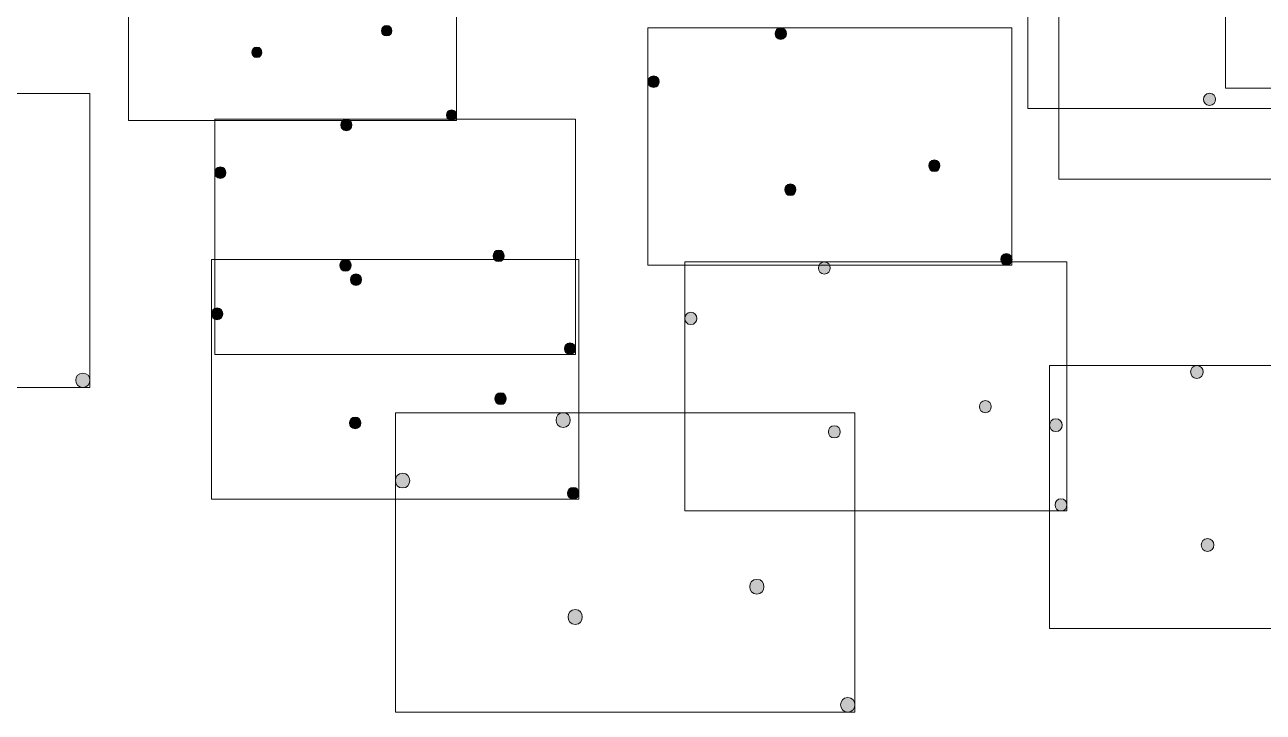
# Model space of a CAD drawing. Header units: inches. Extents: x -261 to 1116, y -954 to 202.
# Drawn here: x 347 to 857, y -954 to -671 of the extents above; entities that cross this region are included whole.
import ezdxf

# ---------------------------------------------------------------- set-up
doc = ezdxf.new("R2010")
doc.units = ezdxf.units.IN
doc.header["$MEASUREMENT"] = 0
doc.layers.add('Layer 1', color=7, linetype='Continuous')

# ---------------------------------------------------------------- blocks, each defined once
blk = doc.blocks.new('block 105')
at = {"layer": 'Layer 1', "true_color": 0x231f20}
h = blk.add_hatch(color=250, dxfattribs=at)
h.dxf.hatch_style = 2
edge = h.paths.add_edge_path()
edge.add_spline(control_points=[(648.68, -905.63), (652.57, -905.63), (652.58, -899.58), (648.68, -899.58), (644.79, -899.58), (644.79, -905.63), (648.68, -905.63), (648.68, -905.63), (648.68, -905.63), (648.68, -905.63)], knot_values=[0, 0, 0, 0, 1, 1, 1, 2, 2, 2, 3, 3, 3, 3], degree=3, periodic=1)
at = {"layer": 'Layer 1', "lineweight": 0}
blk.add_open_spline([(648.68, -905.63), (652.57, -905.63), (652.58, -899.58), (648.68, -899.58), (644.79, -899.58), (644.79, -905.63), (648.68, -905.63), (648.68, -905.63), (648.68, -905.63), (648.68, -905.63)], degree=3, knots=[0, 0, 0, 0, 1, 1, 1, 2, 2, 2, 3, 3, 3, 3], dxfattribs=at)
blk = doc.blocks.new('block 106')
at = {"layer": 'Layer 1', "true_color": 0x231f20}
h = blk.add_hatch(color=250, dxfattribs=at)
h.dxf.hatch_style = 2
edge = h.paths.add_edge_path()
edge.add_spline(control_points=[(686.09, -954.25), (689.98, -954.25), (689.98, -948.21), (686.09, -948.21), (682.2, -948.21), (682.19, -954.25), (686.09, -954.25), (686.09, -954.25), (686.09, -954.25), (686.09, -954.25)], knot_values=[0, 0, 0, 0, 1, 1, 1, 2, 2, 2, 3, 3, 3, 3], degree=3, periodic=1)
at = {"layer": 'Layer 1', "lineweight": 0}
blk.add_open_spline([(686.09, -954.25), (689.98, -954.25), (689.98, -948.21), (686.09, -948.21), (682.2, -948.21), (682.19, -954.25), (686.09, -954.25), (686.09, -954.25), (686.09, -954.25), (686.09, -954.25)], degree=3, knots=[0, 0, 0, 0, 1, 1, 1, 2, 2, 2, 3, 3, 3, 3], dxfattribs=at)
blk = doc.blocks.new('block 107')
at = {"layer": 'Layer 1', "true_color": 0x231f20}
h = blk.add_hatch(color=250, dxfattribs=at)
h.dxf.hatch_style = 2
edge = h.paths.add_edge_path()
edge.add_spline(control_points=[(573.88, -918.1), (577.77, -918.1), (577.77, -912.05), (573.88, -912.05), (569.99, -912.05), (569.98, -918.1), (573.88, -918.1), (573.88, -918.1), (573.88, -918.1), (573.88, -918.1)], knot_values=[0, 0, 0, 0, 1, 1, 1, 2, 2, 2, 3, 3, 3, 3], degree=3, periodic=1)
at = {"layer": 'Layer 1', "lineweight": 0}
blk.add_open_spline([(573.88, -918.1), (577.77, -918.1), (577.77, -912.05), (573.88, -912.05), (569.99, -912.05), (569.98, -918.1), (573.88, -918.1), (573.88, -918.1), (573.88, -918.1), (573.88, -918.1)], degree=3, knots=[0, 0, 0, 0, 1, 1, 1, 2, 2, 2, 3, 3, 3, 3], dxfattribs=at)
blk = doc.blocks.new('block 108')
at = {"layer": 'Layer 1', "true_color": 0x231f20}
h = blk.add_hatch(color=250, dxfattribs=at)
h.dxf.hatch_style = 2
edge = h.paths.add_edge_path()
edge.add_spline(control_points=[(568.89, -837.06), (572.78, -837.06), (572.79, -831.01), (568.89, -831.01), (565, -831.01), (564.99, -837.06), (568.89, -837.06), (568.89, -837.06), (568.89, -837.06), (568.89, -837.06)], knot_values=[0, 0, 0, 0, 1, 1, 1, 2, 2, 2, 3, 3, 3, 3], degree=3, periodic=1)
at = {"layer": 'Layer 1', "lineweight": 0}
blk.add_open_spline([(568.89, -837.06), (572.78, -837.06), (572.79, -831.01), (568.89, -831.01), (565, -831.01), (564.99, -837.06), (568.89, -837.06), (568.89, -837.06), (568.89, -837.06), (568.89, -837.06)], degree=3, knots=[0, 0, 0, 0, 1, 1, 1, 2, 2, 2, 3, 3, 3, 3], dxfattribs=at)
blk = doc.blocks.new('block 109')
at = {"layer": 'Layer 1', "true_color": 0x231f20}
h = blk.add_hatch(color=250, dxfattribs=at)
h.dxf.hatch_style = 2
edge = h.paths.add_edge_path()
edge.add_spline(control_points=[(502.81, -861.99), (506.7, -861.99), (506.71, -855.95), (502.81, -855.95), (498.92, -855.95), (498.91, -861.99), (502.81, -861.99), (502.81, -861.99), (502.81, -861.99), (502.81, -861.99)], knot_values=[0, 0, 0, 0, 1, 1, 1, 2, 2, 2, 3, 3, 3, 3], degree=3, periodic=1)
at = {"layer": 'Layer 1', "lineweight": 0}
blk.add_open_spline([(502.81, -861.99), (506.7, -861.99), (506.71, -855.95), (502.81, -855.95), (498.92, -855.95), (498.91, -861.99), (502.81, -861.99), (502.81, -861.99), (502.81, -861.99), (502.81, -861.99)], degree=3, knots=[0, 0, 0, 0, 1, 1, 1, 2, 2, 2, 3, 3, 3, 3], dxfattribs=at)
blk = doc.blocks.new('block 104')
at = {"layer": 'Layer 1', "lineweight": 0}
blk.add_lwpolyline([(499.89, -954.25), (689.01, -954.25), (689.01, -831.01), (499.89, -831.01), (499.89, -954.25)], dxfattribs=at)
at = {"layer": 'Layer 1'}
for name in ['block 108', 'block 109', 'block 105', 'block 107', 'block 106']:
    blk.add_blockref(name, (0, 0), dxfattribs=at)
blk = doc.blocks.new('block 111')
at = {"layer": 'Layer 1', "true_color": 0x231f20}
h = blk.add_hatch(color=250, dxfattribs=at)
h.dxf.hatch_style = 2
edge = h.paths.add_edge_path()
edge.add_spline(control_points=[(991.38, -648.55), (995.3, -648.55), (995.31, -642.47), (991.38, -642.47), (987.47, -642.47), (987.46, -648.55), (991.38, -648.55), (991.38, -648.55), (991.38, -648.55), (991.38, -648.55)], knot_values=[0, 0, 0, 0, 1, 1, 1, 2, 2, 2, 3, 3, 3, 3], degree=3, periodic=1)
at = {"layer": 'Layer 1', "lineweight": 0}
blk.add_open_spline([(991.38, -648.55), (995.3, -648.55), (995.31, -642.47), (991.38, -642.47), (987.47, -642.47), (987.46, -648.55), (991.38, -648.55), (991.38, -648.55), (991.38, -648.55), (991.38, -648.55)], degree=3, knots=[0, 0, 0, 0, 1, 1, 1, 2, 2, 2, 3, 3, 3, 3], dxfattribs=at)
blk = doc.blocks.new('block 112')
at = {"layer": 'Layer 1', "true_color": 0x231f20}
h = blk.add_hatch(color=250, dxfattribs=at)
h.dxf.hatch_style = 2
edge = h.paths.add_edge_path()
edge.add_spline(control_points=[(1029.03, -697.5), (1032.95, -697.5), (1032.96, -691.41), (1029.03, -691.41), (1025.12, -691.41), (1025.11, -697.5), (1029.03, -697.5), (1029.03, -697.5), (1029.03, -697.5), (1029.03, -697.5)], knot_values=[0, 0, 0, 0, 1, 1, 1, 2, 2, 2, 3, 3, 3, 3], degree=3, periodic=1)
at = {"layer": 'Layer 1', "lineweight": 0}
blk.add_open_spline([(1029.03, -697.5), (1032.95, -697.5), (1032.96, -691.41), (1029.03, -691.41), (1025.12, -691.41), (1025.11, -697.5), (1029.03, -697.5), (1029.03, -697.5), (1029.03, -697.5), (1029.03, -697.5)], degree=3, knots=[0, 0, 0, 0, 1, 1, 1, 2, 2, 2, 3, 3, 3, 3], dxfattribs=at)
blk = doc.blocks.new('block 113')
at = {"layer": 'Layer 1', "true_color": 0x231f20}
h = blk.add_hatch(color=250, dxfattribs=at)
h.dxf.hatch_style = 2
edge = h.paths.add_edge_path()
edge.add_spline(control_points=[(916.09, -661.1), (920, -661.1), (920.01, -655.02), (916.09, -655.02), (912.17, -655.02), (912.16, -661.1), (916.09, -661.1), (916.09, -661.1), (916.09, -661.1), (916.09, -661.1)], knot_values=[0, 0, 0, 0, 1, 1, 1, 2, 2, 2, 3, 3, 3, 3], degree=3, periodic=1)
at = {"layer": 'Layer 1', "lineweight": 0}
blk.add_open_spline([(916.09, -661.1), (920, -661.1), (920.01, -655.02), (916.09, -655.02), (912.17, -655.02), (912.16, -661.1), (916.09, -661.1), (916.09, -661.1), (916.09, -661.1), (916.09, -661.1)], degree=3, knots=[0, 0, 0, 0, 1, 1, 1, 2, 2, 2, 3, 3, 3, 3], dxfattribs=at)
blk = doc.blocks.new('block 114')
at = {"layer": 'Layer 1', "true_color": 0x231f20}
h = blk.add_hatch(color=250, dxfattribs=at)
h.dxf.hatch_style = 2
edge = h.paths.add_edge_path()
edge.add_spline(control_points=[(911.07, -579.53), (914.98, -579.53), (914.99, -573.44), (911.07, -573.44), (907.15, -573.44), (907.14, -579.53), (911.07, -579.53), (911.07, -579.53), (911.07, -579.53), (911.07, -579.53)], knot_values=[0, 0, 0, 0, 1, 1, 1, 2, 2, 2, 3, 3, 3, 3], degree=3, periodic=1)
at = {"layer": 'Layer 1', "lineweight": 0}
blk.add_open_spline([(911.07, -579.53), (914.98, -579.53), (914.99, -573.44), (911.07, -573.44), (907.15, -573.44), (907.14, -579.53), (911.07, -579.53), (911.07, -579.53), (911.07, -579.53), (911.07, -579.53)], degree=3, knots=[0, 0, 0, 0, 1, 1, 1, 2, 2, 2, 3, 3, 3, 3], dxfattribs=at)
blk = doc.blocks.new('block 115')
at = {"layer": 'Layer 1', "true_color": 0x231f20}
h = blk.add_hatch(color=250, dxfattribs=at)
h.dxf.hatch_style = 2
edge = h.paths.add_edge_path()
edge.add_spline(control_points=[(844.55, -604.63), (848.47, -604.63), (848.48, -598.54), (844.55, -598.54), (840.64, -598.54), (840.63, -604.63), (844.55, -604.63), (844.55, -604.63), (844.55, -604.63), (844.55, -604.63)], knot_values=[0, 0, 0, 0, 1, 1, 1, 2, 2, 2, 3, 3, 3, 3], degree=3, periodic=1)
at = {"layer": 'Layer 1', "lineweight": 0}
blk.add_open_spline([(844.55, -604.63), (848.47, -604.63), (848.48, -598.54), (844.55, -598.54), (840.64, -598.54), (840.63, -604.63), (844.55, -604.63), (844.55, -604.63), (844.55, -604.63), (844.55, -604.63)], degree=3, knots=[0, 0, 0, 0, 1, 1, 1, 2, 2, 2, 3, 3, 3, 3], dxfattribs=at)
blk = doc.blocks.new('block 110')
at = {"layer": 'Layer 1', "lineweight": 0}
blk.add_lwpolyline([(841.62, -697.5), (1031.97, -697.5), (1031.97, -573.44), (841.62, -573.44), (841.62, -697.5)], dxfattribs=at)
at = {"layer": 'Layer 1'}
for name in ['block 114', 'block 115', 'block 111', 'block 113', 'block 112']:
    blk.add_blockref(name, (0, 0), dxfattribs=at)
blk = doc.blocks.new('block 116')
at = {"layer": 'Layer 1', "true_color": 0x231f20}
h = blk.add_hatch(color=250, dxfattribs=at)
h.dxf.hatch_style = 2
edge = h.paths.add_edge_path()
edge.add_spline(control_points=[(742.77, -831.02), (746, -831.02), (746.01, -825.99), (742.77, -825.99), (739.53, -825.99), (739.53, -831.02), (742.77, -831.02), (742.77, -831.02), (742.77, -831.02), (742.77, -831.02)], knot_values=[0, 0, 0, 0, 1, 1, 1, 2, 2, 2, 3, 3, 3, 3], degree=3, periodic=1)
at = {"layer": 'Layer 1', "lineweight": 0}
blk.add_open_spline([(742.77, -831.02), (746, -831.02), (746.01, -825.99), (742.77, -825.99), (739.53, -825.99), (739.53, -831.02), (742.77, -831.02), (742.77, -831.02), (742.77, -831.02), (742.77, -831.02)], degree=3, knots=[0, 0, 0, 0, 1, 1, 1, 2, 2, 2, 3, 3, 3, 3], dxfattribs=at)
blk = doc.blocks.new('block 117')
at = {"layer": 'Layer 1', "true_color": 0x231f20}
h = blk.add_hatch(color=250, dxfattribs=at)
h.dxf.hatch_style = 2
edge = h.paths.add_edge_path()
edge.add_spline(control_points=[(773.87, -871.45), (777.1, -871.45), (777.11, -866.43), (773.87, -866.43), (770.63, -866.43), (770.63, -871.45), (773.87, -871.45), (773.87, -871.45), (773.87, -871.45), (773.87, -871.45)], knot_values=[0, 0, 0, 0, 1, 1, 1, 2, 2, 2, 3, 3, 3, 3], degree=3, periodic=1)
at = {"layer": 'Layer 1', "lineweight": 0}
blk.add_open_spline([(773.87, -871.45), (777.1, -871.45), (777.11, -866.43), (773.87, -866.43), (770.63, -866.43), (770.63, -871.45), (773.87, -871.45), (773.87, -871.45), (773.87, -871.45), (773.87, -871.45)], degree=3, knots=[0, 0, 0, 0, 1, 1, 1, 2, 2, 2, 3, 3, 3, 3], dxfattribs=at)
blk = doc.blocks.new('block 118')
at = {"layer": 'Layer 1', "true_color": 0x231f20}
h = blk.add_hatch(color=250, dxfattribs=at)
h.dxf.hatch_style = 2
edge = h.paths.add_edge_path()
edge.add_spline(control_points=[(680.56, -841.39), (683.8, -841.39), (683.81, -836.36), (680.56, -836.36), (677.33, -836.36), (677.32, -841.39), (680.56, -841.39), (680.56, -841.39), (680.56, -841.39), (680.56, -841.39)], knot_values=[0, 0, 0, 0, 1, 1, 1, 2, 2, 2, 3, 3, 3, 3], degree=3, periodic=1)
at = {"layer": 'Layer 1', "lineweight": 0}
blk.add_open_spline([(680.56, -841.39), (683.8, -841.39), (683.81, -836.36), (680.56, -836.36), (677.33, -836.36), (677.32, -841.39), (680.56, -841.39), (680.56, -841.39), (680.56, -841.39), (680.56, -841.39)], degree=3, knots=[0, 0, 0, 0, 1, 1, 1, 2, 2, 2, 3, 3, 3, 3], dxfattribs=at)
blk = doc.blocks.new('block 119')
at = {"layer": 'Layer 1', "true_color": 0x231f20}
h = blk.add_hatch(color=250, dxfattribs=at)
h.dxf.hatch_style = 2
edge = h.paths.add_edge_path()
edge.add_spline(control_points=[(676.42, -774), (679.65, -774), (679.66, -768.98), (676.42, -768.98), (673.18, -768.98), (673.18, -774), (676.42, -774), (676.42, -774), (676.42, -774), (676.42, -774)], knot_values=[0, 0, 0, 0, 1, 1, 1, 2, 2, 2, 3, 3, 3, 3], degree=3, periodic=1)
at = {"layer": 'Layer 1', "lineweight": 0}
blk.add_open_spline([(676.42, -774), (679.65, -774), (679.66, -768.98), (676.42, -768.98), (673.18, -768.98), (673.18, -774), (676.42, -774), (676.42, -774), (676.42, -774), (676.42, -774)], degree=3, knots=[0, 0, 0, 0, 1, 1, 1, 2, 2, 2, 3, 3, 3, 3], dxfattribs=at)
blk = doc.blocks.new('block 120')
at = {"layer": 'Layer 1', "true_color": 0x231f20}
h = blk.add_hatch(color=250, dxfattribs=at)
h.dxf.hatch_style = 2
edge = h.paths.add_edge_path()
edge.add_spline(control_points=[(621.47, -794.74), (624.71, -794.74), (624.71, -789.71), (621.47, -789.71), (618.24, -789.71), (618.23, -794.74), (621.47, -794.74), (621.47, -794.74), (621.47, -794.74), (621.47, -794.74)], knot_values=[0, 0, 0, 0, 1, 1, 1, 2, 2, 2, 3, 3, 3, 3], degree=3, periodic=1)
at = {"layer": 'Layer 1', "lineweight": 0}
blk.add_open_spline([(621.47, -794.74), (624.71, -794.74), (624.71, -789.71), (621.47, -789.71), (618.24, -789.71), (618.23, -794.74), (621.47, -794.74), (621.47, -794.74), (621.47, -794.74), (621.47, -794.74)], degree=3, knots=[0, 0, 0, 0, 1, 1, 1, 2, 2, 2, 3, 3, 3, 3], dxfattribs=at)
blk = doc.blocks.new('block 121')
at = {"layer": 'Layer 1', "true_color": 0x231f20}
h = blk.add_hatch(color=250, dxfattribs=at)
h.dxf.hatch_style = 2
edge = h.paths.add_edge_path()
edge.add_spline(control_points=[(721.76, -731.79), (724.84, -731.79), (724.85, -727), (721.76, -727), (718.67, -727), (718.67, -731.79), (721.76, -731.79), (721.76, -731.79), (721.76, -731.79), (721.76, -731.79)], knot_values=[0, 0, 0, 0, 1, 1, 1, 2, 2, 2, 3, 3, 3, 3], degree=3, periodic=1)
at = {"layer": 'Layer 1', "lineweight": 0}
blk.add_open_spline([(721.76, -731.79), (724.84, -731.79), (724.85, -727), (721.76, -727), (718.67, -727), (718.67, -731.79), (721.76, -731.79), (721.76, -731.79), (721.76, -731.79), (721.76, -731.79)], degree=3, knots=[0, 0, 0, 0, 1, 1, 1, 2, 2, 2, 3, 3, 3, 3], dxfattribs=at)
blk = doc.blocks.new('block 122')
at = {"layer": 'Layer 1', "true_color": 0x231f20}
h = blk.add_hatch(color=250, dxfattribs=at)
h.dxf.hatch_style = 2
edge = h.paths.add_edge_path()
edge.add_spline(control_points=[(751.41, -770.33), (754.49, -770.33), (754.5, -765.54), (751.41, -765.54), (748.32, -765.54), (748.32, -770.33), (751.41, -770.33), (751.41, -770.33), (751.41, -770.33), (751.41, -770.33)], knot_values=[0, 0, 0, 0, 1, 1, 1, 2, 2, 2, 3, 3, 3, 3], degree=3, periodic=1)
at = {"layer": 'Layer 1', "lineweight": 0}
blk.add_open_spline([(751.41, -770.33), (754.49, -770.33), (754.5, -765.54), (751.41, -765.54), (748.32, -765.54), (748.32, -770.33), (751.41, -770.33), (751.41, -770.33), (751.41, -770.33), (751.41, -770.33)], degree=3, knots=[0, 0, 0, 0, 1, 1, 1, 2, 2, 2, 3, 3, 3, 3], dxfattribs=at)
blk = doc.blocks.new('block 123')
at = {"layer": 'Layer 1', "true_color": 0x231f20}
h = blk.add_hatch(color=250, dxfattribs=at)
h.dxf.hatch_style = 2
edge = h.paths.add_edge_path()
edge.add_spline(control_points=[(662.46, -741.67), (665.55, -741.67), (665.55, -736.88), (662.46, -736.88), (659.38, -736.88), (659.37, -741.67), (662.46, -741.67), (662.46, -741.67), (662.46, -741.67), (662.46, -741.67)], knot_values=[0, 0, 0, 0, 1, 1, 1, 2, 2, 2, 3, 3, 3, 3], degree=3, periodic=1)
at = {"layer": 'Layer 1', "lineweight": 0}
blk.add_open_spline([(662.46, -741.67), (665.55, -741.67), (665.55, -736.88), (662.46, -736.88), (659.38, -736.88), (659.37, -741.67), (662.46, -741.67), (662.46, -741.67), (662.46, -741.67), (662.46, -741.67)], degree=3, knots=[0, 0, 0, 0, 1, 1, 1, 2, 2, 2, 3, 3, 3, 3], dxfattribs=at)
blk = doc.blocks.new('block 124')
at = {"layer": 'Layer 1', "true_color": 0x231f20}
h = blk.add_hatch(color=250, dxfattribs=at)
h.dxf.hatch_style = 2
edge = h.paths.add_edge_path()
edge.add_spline(control_points=[(658.51, -677.44), (661.6, -677.44), (661.6, -672.64), (658.51, -672.64), (655.43, -672.64), (655.42, -677.44), (658.51, -677.44), (658.51, -677.44), (658.51, -677.44), (658.51, -677.44)], knot_values=[0, 0, 0, 0, 1, 1, 1, 2, 2, 2, 3, 3, 3, 3], degree=3, periodic=1)
at = {"layer": 'Layer 1', "lineweight": 0}
blk.add_open_spline([(658.51, -677.44), (661.6, -677.44), (661.6, -672.64), (658.51, -672.64), (655.43, -672.64), (655.42, -677.44), (658.51, -677.44), (658.51, -677.44), (658.51, -677.44), (658.51, -677.44)], degree=3, knots=[0, 0, 0, 0, 1, 1, 1, 2, 2, 2, 3, 3, 3, 3], dxfattribs=at)
blk = doc.blocks.new('block 125')
at = {"layer": 'Layer 1', "true_color": 0x231f20}
h = blk.add_hatch(color=250, dxfattribs=at)
h.dxf.hatch_style = 2
edge = h.paths.add_edge_path()
edge.add_spline(control_points=[(606.13, -697.2), (609.22, -697.2), (609.22, -692.41), (606.13, -692.41), (603.05, -692.41), (603.04, -697.2), (606.13, -697.2), (606.13, -697.2), (606.13, -697.2), (606.13, -697.2)], knot_values=[0, 0, 0, 0, 1, 1, 1, 2, 2, 2, 3, 3, 3, 3], degree=3, periodic=1)
at = {"layer": 'Layer 1', "lineweight": 0}
blk.add_open_spline([(606.13, -697.2), (609.22, -697.2), (609.22, -692.41), (606.13, -692.41), (603.05, -692.41), (603.04, -697.2), (606.13, -697.2), (606.13, -697.2), (606.13, -697.2), (606.13, -697.2)], degree=3, knots=[0, 0, 0, 0, 1, 1, 1, 2, 2, 2, 3, 3, 3, 3], dxfattribs=at)
blk = doc.blocks.new('block 256')
at = {"layer": 'Layer 1', "true_color": 0x231f20}
h = blk.add_hatch(color=250, dxfattribs=at)
h.dxf.hatch_style = 2
edge = h.paths.add_edge_path()
edge.add_spline(control_points=[(334.4, -772.9), (338.22, -772.9), (338.23, -766.96), (334.4, -766.96), (330.58, -766.96), (330.57, -772.9), (334.4, -772.9), (334.4, -772.9), (334.4, -772.9), (334.4, -772.9)], knot_values=[0, 0, 0, 0, 1, 1, 1, 2, 2, 2, 3, 3, 3, 3], degree=3, periodic=1)
at = {"layer": 'Layer 1', "lineweight": 0}
blk.add_open_spline([(334.4, -772.9), (338.22, -772.9), (338.23, -766.96), (334.4, -766.96), (330.58, -766.96), (330.57, -772.9), (334.4, -772.9), (334.4, -772.9), (334.4, -772.9), (334.4, -772.9)], degree=3, knots=[0, 0, 0, 0, 1, 1, 1, 2, 2, 2, 3, 3, 3, 3], dxfattribs=at)
blk = doc.blocks.new('block 257')
at = {"layer": 'Layer 1', "true_color": 0x231f20}
h = blk.add_hatch(color=250, dxfattribs=at)
h.dxf.hatch_style = 2
edge = h.paths.add_edge_path()
edge.add_spline(control_points=[(371.13, -820.64), (374.95, -820.64), (374.95, -814.71), (371.13, -814.71), (367.31, -814.71), (367.3, -820.64), (371.13, -820.64), (371.13, -820.64), (371.13, -820.64), (371.13, -820.64)], knot_values=[0, 0, 0, 0, 1, 1, 1, 2, 2, 2, 3, 3, 3, 3], degree=3, periodic=1)
at = {"layer": 'Layer 1', "lineweight": 0}
blk.add_open_spline([(371.13, -820.64), (374.95, -820.64), (374.95, -814.71), (371.13, -814.71), (367.31, -814.71), (367.3, -820.64), (371.13, -820.64), (371.13, -820.64), (371.13, -820.64), (371.13, -820.64)], degree=3, knots=[0, 0, 0, 0, 1, 1, 1, 2, 2, 2, 3, 3, 3, 3], dxfattribs=at)
blk = doc.blocks.new('block 258')
at = {"layer": 'Layer 1', "true_color": 0x231f20}
h = blk.add_hatch(color=250, dxfattribs=at)
h.dxf.hatch_style = 2
edge = h.paths.add_edge_path()
edge.add_spline(control_points=[(260.94, -785.14), (264.77, -785.14), (264.77, -779.2), (260.94, -779.2), (257.12, -779.2), (257.12, -785.14), (260.94, -785.14), (260.94, -785.14), (260.94, -785.14), (260.94, -785.14)], knot_values=[0, 0, 0, 0, 1, 1, 1, 2, 2, 2, 3, 3, 3, 3], degree=3, periodic=1)
at = {"layer": 'Layer 1', "lineweight": 0}
blk.add_open_spline([(260.94, -785.14), (264.77, -785.14), (264.77, -779.2), (260.94, -779.2), (257.12, -779.2), (257.12, -785.14), (260.94, -785.14), (260.94, -785.14), (260.94, -785.14), (260.94, -785.14)], degree=3, knots=[0, 0, 0, 0, 1, 1, 1, 2, 2, 2, 3, 3, 3, 3], dxfattribs=at)
blk = doc.blocks.new('block 259')
at = {"layer": 'Layer 1', "true_color": 0x231f20}
h = blk.add_hatch(color=250, dxfattribs=at)
h.dxf.hatch_style = 2
edge = h.paths.add_edge_path()
edge.add_spline(control_points=[(256.05, -705.56), (259.87, -705.56), (259.87, -699.63), (256.05, -699.63), (252.23, -699.63), (252.22, -705.56), (256.05, -705.56), (256.05, -705.56), (256.05, -705.56), (256.05, -705.56)], knot_values=[0, 0, 0, 0, 1, 1, 1, 2, 2, 2, 3, 3, 3, 3], degree=3, periodic=1)
at = {"layer": 'Layer 1', "lineweight": 0}
blk.add_open_spline([(256.05, -705.56), (259.87, -705.56), (259.87, -699.63), (256.05, -699.63), (252.23, -699.63), (252.22, -705.56), (256.05, -705.56), (256.05, -705.56), (256.05, -705.56), (256.05, -705.56)], degree=3, knots=[0, 0, 0, 0, 1, 1, 1, 2, 2, 2, 3, 3, 3, 3], dxfattribs=at)
blk = doc.blocks.new('block 260')
at = {"layer": 'Layer 1', "true_color": 0x231f20}
h = blk.add_hatch(color=250, dxfattribs=at)
h.dxf.hatch_style = 2
edge = h.paths.add_edge_path()
edge.add_spline(control_points=[(191.16, -730.05), (194.98, -730.05), (194.99, -724.11), (191.16, -724.11), (187.34, -724.11), (187.34, -730.05), (191.16, -730.05), (191.16, -730.05), (191.16, -730.05), (191.16, -730.05)], knot_values=[0, 0, 0, 0, 1, 1, 1, 2, 2, 2, 3, 3, 3, 3], degree=3, periodic=1)
at = {"layer": 'Layer 1', "lineweight": 0}
blk.add_open_spline([(191.16, -730.05), (194.98, -730.05), (194.99, -724.11), (191.16, -724.11), (187.34, -724.11), (187.34, -730.05), (191.16, -730.05), (191.16, -730.05), (191.16, -730.05), (191.16, -730.05)], degree=3, knots=[0, 0, 0, 0, 1, 1, 1, 2, 2, 2, 3, 3, 3, 3], dxfattribs=at)
blk = doc.blocks.new('block 255')
at = {"layer": 'Layer 1', "lineweight": 0}
blk.add_lwpolyline([(188.29, -820.64), (373.99, -820.64), (373.99, -699.63), (188.29, -699.63), (188.29, -820.64)], dxfattribs=at)
at = {"layer": 'Layer 1'}
for name in ['block 259', 'block 260', 'block 256', 'block 258', 'block 257']:
    blk.add_blockref(name, (0, 0), dxfattribs=at)
blk = doc.blocks.new('block 356')
at = {"layer": 'Layer 1', "true_color": 0x231f20}
h = blk.add_hatch(color=250, dxfattribs=at)
h.dxf.hatch_style = 2
edge = h.paths.add_edge_path()
edge.add_spline(control_points=[(834.23, -888.1), (837.65, -888.1), (837.66, -882.79), (834.23, -882.79), (830.81, -882.79), (830.81, -888.1), (834.23, -888.1), (834.23, -888.1), (834.23, -888.1), (834.23, -888.1)], knot_values=[0, 0, 0, 0, 1, 1, 1, 2, 2, 2, 3, 3, 3, 3], degree=3, periodic=1)
at = {"layer": 'Layer 1', "lineweight": 0}
blk.add_open_spline([(834.23, -888.1), (837.65, -888.1), (837.66, -882.79), (834.23, -882.79), (830.81, -882.79), (830.81, -888.1), (834.23, -888.1), (834.23, -888.1), (834.23, -888.1), (834.23, -888.1)], degree=3, knots=[0, 0, 0, 0, 1, 1, 1, 2, 2, 2, 3, 3, 3, 3], dxfattribs=at)
blk = doc.blocks.new('block 357')
at = {"layer": 'Layer 1', "true_color": 0x231f20}
h = blk.add_hatch(color=250, dxfattribs=at)
h.dxf.hatch_style = 2
edge = h.paths.add_edge_path()
edge.add_spline(control_points=[(829.85, -816.89), (833.27, -816.89), (833.27, -811.58), (829.85, -811.58), (826.43, -811.58), (826.43, -816.89), (829.85, -816.89), (829.85, -816.89), (829.85, -816.89), (829.85, -816.89)], knot_values=[0, 0, 0, 0, 1, 1, 1, 2, 2, 2, 3, 3, 3, 3], degree=3, periodic=1)
at = {"layer": 'Layer 1', "lineweight": 0}
blk.add_open_spline([(829.85, -816.89), (833.27, -816.89), (833.27, -811.58), (829.85, -811.58), (826.43, -811.58), (826.43, -816.89), (829.85, -816.89), (829.85, -816.89), (829.85, -816.89), (829.85, -816.89)], degree=3, knots=[0, 0, 0, 0, 1, 1, 1, 2, 2, 2, 3, 3, 3, 3], dxfattribs=at)
blk = doc.blocks.new('block 358')
at = {"layer": 'Layer 1', "true_color": 0x231f20}
h = blk.add_hatch(color=250, dxfattribs=at)
h.dxf.hatch_style = 2
edge = h.paths.add_edge_path()
edge.add_spline(control_points=[(771.78, -838.8), (775.2, -838.8), (775.21, -833.49), (771.78, -833.49), (768.36, -833.49), (768.36, -838.8), (771.78, -838.8), (771.78, -838.8), (771.78, -838.8), (771.78, -838.8)], knot_values=[0, 0, 0, 0, 1, 1, 1, 2, 2, 2, 3, 3, 3, 3], degree=3, periodic=1)
at = {"layer": 'Layer 1', "lineweight": 0}
blk.add_open_spline([(771.78, -838.8), (775.2, -838.8), (775.21, -833.49), (771.78, -833.49), (768.36, -833.49), (768.36, -838.8), (771.78, -838.8), (771.78, -838.8), (771.78, -838.8), (771.78, -838.8)], degree=3, knots=[0, 0, 0, 0, 1, 1, 1, 2, 2, 2, 3, 3, 3, 3], dxfattribs=at)
blk = doc.blocks.new('block 366')
at = {"layer": 'Layer 1', "true_color": 0x231f20}
h = blk.add_hatch(color=250, dxfattribs=at)
h.dxf.hatch_style = 2
edge = h.paths.add_edge_path()
edge.add_spline(control_points=[(835.07, -704.6), (838.33, -704.6), (838.33, -699.53), (835.07, -699.53), (831.81, -699.53), (831.8, -704.6), (835.07, -704.6), (835.07, -704.6), (835.07, -704.6), (835.07, -704.6)], knot_values=[0, 0, 0, 0, 1, 1, 1, 2, 2, 2, 3, 3, 3, 3], degree=3, periodic=1)
at = {"layer": 'Layer 1', "lineweight": 0}
blk.add_open_spline([(835.07, -704.6), (838.33, -704.6), (838.33, -699.53), (835.07, -699.53), (831.81, -699.53), (831.8, -704.6), (835.07, -704.6), (835.07, -704.6), (835.07, -704.6), (835.07, -704.6)], degree=3, knots=[0, 0, 0, 0, 1, 1, 1, 2, 2, 2, 3, 3, 3, 3], dxfattribs=at)
blk = doc.blocks.new('block 379')
at = {"layer": 'Layer 1', "true_color": 0x231f20}
h = blk.add_hatch(color=250, dxfattribs=at)
h.dxf.hatch_style = 2
edge = h.paths.add_edge_path()
edge.add_spline(control_points=[(543.13, -827.67), (546.24, -827.67), (546.25, -822.83), (543.13, -822.83), (540.02, -822.83), (540.01, -827.67), (543.13, -827.67), (543.13, -827.67), (543.13, -827.67), (543.13, -827.67)], knot_values=[0, 0, 0, 0, 1, 1, 1, 2, 2, 2, 3, 3, 3, 3], degree=3, periodic=1)
at = {"layer": 'Layer 1', "lineweight": 0}
blk.add_open_spline([(543.13, -827.67), (546.24, -827.67), (546.25, -822.83), (543.13, -822.83), (540.02, -822.83), (540.01, -827.67), (543.13, -827.67), (543.13, -827.67), (543.13, -827.67), (543.13, -827.67)], degree=3, knots=[0, 0, 0, 0, 1, 1, 1, 2, 2, 2, 3, 3, 3, 3], dxfattribs=at)
blk = doc.blocks.new('block 380')
at = {"layer": 'Layer 1', "true_color": 0x231f20}
h = blk.add_hatch(color=250, dxfattribs=at)
h.dxf.hatch_style = 2
edge = h.paths.add_edge_path()
edge.add_spline(control_points=[(573.06, -866.58), (576.17, -866.58), (576.18, -861.74), (573.06, -861.74), (569.94, -861.74), (569.94, -866.58), (573.06, -866.58), (573.06, -866.58), (573.06, -866.58), (573.06, -866.58)], knot_values=[0, 0, 0, 0, 1, 1, 1, 2, 2, 2, 3, 3, 3, 3], degree=3, periodic=1)
at = {"layer": 'Layer 1', "lineweight": 0}
blk.add_open_spline([(573.06, -866.58), (576.17, -866.58), (576.18, -861.74), (573.06, -861.74), (569.94, -861.74), (569.94, -866.58), (573.06, -866.58), (573.06, -866.58), (573.06, -866.58), (573.06, -866.58)], degree=3, knots=[0, 0, 0, 0, 1, 1, 1, 2, 2, 2, 3, 3, 3, 3], dxfattribs=at)
blk = doc.blocks.new('block 381')
at = {"layer": 'Layer 1', "true_color": 0x231f20}
h = blk.add_hatch(color=250, dxfattribs=at)
h.dxf.hatch_style = 2
edge = h.paths.add_edge_path()
edge.add_spline(control_points=[(483.27, -837.65), (486.38, -837.65), (486.39, -832.81), (483.27, -832.81), (480.16, -832.81), (480.15, -837.65), (483.27, -837.65), (483.27, -837.65), (483.27, -837.65), (483.27, -837.65)], knot_values=[0, 0, 0, 0, 1, 1, 1, 2, 2, 2, 3, 3, 3, 3], degree=3, periodic=1)
at = {"layer": 'Layer 1', "lineweight": 0}
blk.add_open_spline([(483.27, -837.65), (486.38, -837.65), (486.39, -832.81), (483.27, -832.81), (480.16, -832.81), (480.15, -837.65), (483.27, -837.65), (483.27, -837.65), (483.27, -837.65), (483.27, -837.65)], degree=3, knots=[0, 0, 0, 0, 1, 1, 1, 2, 2, 2, 3, 3, 3, 3], dxfattribs=at)
blk = doc.blocks.new('block 382')
at = {"layer": 'Layer 1', "true_color": 0x231f20}
h = blk.add_hatch(color=250, dxfattribs=at)
h.dxf.hatch_style = 2
edge = h.paths.add_edge_path()
edge.add_spline(control_points=[(479.28, -772.8), (482.39, -772.8), (482.4, -767.96), (479.28, -767.96), (476.17, -767.96), (476.16, -772.8), (479.28, -772.8), (479.28, -772.8), (479.28, -772.8), (479.28, -772.8)], knot_values=[0, 0, 0, 0, 1, 1, 1, 2, 2, 2, 3, 3, 3, 3], degree=3, periodic=1)
at = {"layer": 'Layer 1', "lineweight": 0}
blk.add_open_spline([(479.28, -772.8), (482.39, -772.8), (482.4, -767.96), (479.28, -767.96), (476.17, -767.96), (476.16, -772.8), (479.28, -772.8), (479.28, -772.8), (479.28, -772.8), (479.28, -772.8)], degree=3, knots=[0, 0, 0, 0, 1, 1, 1, 2, 2, 2, 3, 3, 3, 3], dxfattribs=at)
blk = doc.blocks.new('block 383')
at = {"layer": 'Layer 1', "true_color": 0x231f20}
h = blk.add_hatch(color=250, dxfattribs=at)
h.dxf.hatch_style = 2
edge = h.paths.add_edge_path()
edge.add_spline(control_points=[(426.41, -792.75), (429.52, -792.75), (429.52, -787.91), (426.41, -787.91), (423.29, -787.91), (423.29, -792.75), (426.41, -792.75), (426.41, -792.75), (426.41, -792.75), (426.41, -792.75)], knot_values=[0, 0, 0, 0, 1, 1, 1, 2, 2, 2, 3, 3, 3, 3], degree=3, periodic=1)
at = {"layer": 'Layer 1', "lineweight": 0}
blk.add_open_spline([(426.41, -792.75), (429.52, -792.75), (429.52, -787.91), (426.41, -787.91), (423.29, -787.91), (423.29, -792.75), (426.41, -792.75), (426.41, -792.75), (426.41, -792.75), (426.41, -792.75)], degree=3, knots=[0, 0, 0, 0, 1, 1, 1, 2, 2, 2, 3, 3, 3, 3], dxfattribs=at)
blk = doc.blocks.new('block 384')
at = {"layer": 'Layer 1', "true_color": 0x231f20}
h = blk.add_hatch(color=250, dxfattribs=at)
h.dxf.hatch_style = 2
edge = h.paths.add_edge_path()
edge.add_spline(control_points=[(542.32, -768.86), (545.37, -768.86), (545.38, -764.12), (542.32, -764.12), (539.26, -764.12), (539.26, -768.86), (542.32, -768.86), (542.32, -768.86), (542.32, -768.86), (542.32, -768.86)], knot_values=[0, 0, 0, 0, 1, 1, 1, 2, 2, 2, 3, 3, 3, 3], degree=3, periodic=1)
at = {"layer": 'Layer 1', "lineweight": 0}
blk.add_open_spline([(542.32, -768.86), (545.37, -768.86), (545.38, -764.12), (542.32, -764.12), (539.26, -764.12), (539.26, -768.86), (542.32, -768.86), (542.32, -768.86), (542.32, -768.86), (542.32, -768.86)], degree=3, knots=[0, 0, 0, 0, 1, 1, 1, 2, 2, 2, 3, 3, 3, 3], dxfattribs=at)
blk = doc.blocks.new('block 385')
at = {"layer": 'Layer 1', "true_color": 0x231f20}
h = blk.add_hatch(color=250, dxfattribs=at)
h.dxf.hatch_style = 2
edge = h.paths.add_edge_path()
edge.add_spline(control_points=[(571.69, -807.04), (574.74, -807.04), (574.75, -802.3), (571.69, -802.3), (568.63, -802.3), (568.63, -807.04), (571.69, -807.04), (571.69, -807.04), (571.69, -807.04), (571.69, -807.04)], knot_values=[0, 0, 0, 0, 1, 1, 1, 2, 2, 2, 3, 3, 3, 3], degree=3, periodic=1)
at = {"layer": 'Layer 1', "lineweight": 0}
blk.add_open_spline([(571.69, -807.04), (574.74, -807.04), (574.75, -802.3), (571.69, -802.3), (568.63, -802.3), (568.63, -807.04), (571.69, -807.04), (571.69, -807.04), (571.69, -807.04), (571.69, -807.04)], degree=3, knots=[0, 0, 0, 0, 1, 1, 1, 2, 2, 2, 3, 3, 3, 3], dxfattribs=at)
blk = doc.blocks.new('block 386')
at = {"layer": 'Layer 1', "true_color": 0x231f20}
h = blk.add_hatch(color=250, dxfattribs=at)
h.dxf.hatch_style = 2
edge = h.paths.add_edge_path()
edge.add_spline(control_points=[(483.58, -778.65), (486.63, -778.65), (486.64, -773.9), (483.58, -773.9), (480.52, -773.9), (480.52, -778.65), (483.58, -778.65), (483.58, -778.65), (483.58, -778.65), (483.58, -778.65)], knot_values=[0, 0, 0, 0, 1, 1, 1, 2, 2, 2, 3, 3, 3, 3], degree=3, periodic=1)
at = {"layer": 'Layer 1', "lineweight": 0}
blk.add_open_spline([(483.58, -778.65), (486.63, -778.65), (486.64, -773.9), (483.58, -773.9), (480.52, -773.9), (480.52, -778.65), (483.58, -778.65), (483.58, -778.65), (483.58, -778.65), (483.58, -778.65)], degree=3, knots=[0, 0, 0, 0, 1, 1, 1, 2, 2, 2, 3, 3, 3, 3], dxfattribs=at)
blk = doc.blocks.new('block 387')
at = {"layer": 'Layer 1', "true_color": 0x231f20}
h = blk.add_hatch(color=250, dxfattribs=at)
h.dxf.hatch_style = 2
edge = h.paths.add_edge_path()
edge.add_spline(control_points=[(479.66, -715.02), (482.72, -715.02), (482.72, -710.27), (479.66, -710.27), (476.61, -710.27), (476.6, -715.02), (479.66, -715.02), (479.66, -715.02), (479.66, -715.02), (479.66, -715.02)], knot_values=[0, 0, 0, 0, 1, 1, 1, 2, 2, 2, 3, 3, 3, 3], degree=3, periodic=1)
at = {"layer": 'Layer 1', "lineweight": 0}
blk.add_open_spline([(479.66, -715.02), (482.72, -715.02), (482.72, -710.27), (479.66, -710.27), (476.61, -710.27), (476.6, -715.02), (479.66, -715.02), (479.66, -715.02), (479.66, -715.02), (479.66, -715.02)], degree=3, knots=[0, 0, 0, 0, 1, 1, 1, 2, 2, 2, 3, 3, 3, 3], dxfattribs=at)
blk = doc.blocks.new('block 388')
at = {"layer": 'Layer 1', "true_color": 0x231f20}
h = blk.add_hatch(color=250, dxfattribs=at)
h.dxf.hatch_style = 2
edge = h.paths.add_edge_path()
edge.add_spline(control_points=[(427.78, -734.6), (430.83, -734.6), (430.84, -729.85), (427.78, -729.85), (424.72, -729.85), (424.72, -734.6), (427.78, -734.6), (427.78, -734.6), (427.78, -734.6), (427.78, -734.6)], knot_values=[0, 0, 0, 0, 1, 1, 1, 2, 2, 2, 3, 3, 3, 3], degree=3, periodic=1)
at = {"layer": 'Layer 1', "lineweight": 0}
blk.add_open_spline([(427.78, -734.6), (430.83, -734.6), (430.84, -729.85), (427.78, -729.85), (424.72, -729.85), (424.72, -734.6), (427.78, -734.6), (427.78, -734.6), (427.78, -734.6), (427.78, -734.6)], degree=3, knots=[0, 0, 0, 0, 1, 1, 1, 2, 2, 2, 3, 3, 3, 3], dxfattribs=at)
blk = doc.blocks.new('block 389')
at = {"layer": 'Layer 1', "true_color": 0x231f20}
h = blk.add_hatch(color=250, dxfattribs=at)
h.dxf.hatch_style = 2
edge = h.paths.add_edge_path()
edge.add_spline(control_points=[(496.21, -676.01), (498.99, -676.01), (499, -671.69), (496.21, -671.69), (493.43, -671.69), (493.43, -676.01), (496.21, -676.01), (496.21, -676.01), (496.21, -676.01), (496.21, -676.01)], knot_values=[0, 0, 0, 0, 1, 1, 1, 2, 2, 2, 3, 3, 3, 3], degree=3, periodic=1)
at = {"layer": 'Layer 1', "lineweight": 0}
blk.add_open_spline([(496.21, -676.01), (498.99, -676.01), (499, -671.69), (496.21, -671.69), (493.43, -671.69), (493.43, -676.01), (496.21, -676.01), (496.21, -676.01), (496.21, -676.01), (496.21, -676.01)], degree=3, knots=[0, 0, 0, 0, 1, 1, 1, 2, 2, 2, 3, 3, 3, 3], dxfattribs=at)
blk = doc.blocks.new('block 390')
at = {"layer": 'Layer 1', "true_color": 0x231f20}
h = blk.add_hatch(color=250, dxfattribs=at)
h.dxf.hatch_style = 2
edge = h.paths.add_edge_path()
edge.add_spline(control_points=[(522.94, -710.75), (525.72, -710.75), (525.72, -706.43), (522.94, -706.43), (520.16, -706.43), (520.15, -710.75), (522.94, -710.75), (522.94, -710.75), (522.94, -710.75), (522.94, -710.75)], knot_values=[0, 0, 0, 0, 1, 1, 1, 2, 2, 2, 3, 3, 3, 3], degree=3, periodic=1)
at = {"layer": 'Layer 1', "lineweight": 0}
blk.add_open_spline([(522.94, -710.75), (525.72, -710.75), (525.72, -706.43), (522.94, -706.43), (520.16, -706.43), (520.15, -710.75), (522.94, -710.75), (522.94, -710.75), (522.94, -710.75), (522.94, -710.75)], degree=3, knots=[0, 0, 0, 0, 1, 1, 1, 2, 2, 2, 3, 3, 3, 3], dxfattribs=at)
blk = doc.blocks.new('block 391')
at = {"layer": 'Layer 1', "true_color": 0x231f20}
h = blk.add_hatch(color=250, dxfattribs=at)
h.dxf.hatch_style = 2
edge = h.paths.add_edge_path()
edge.add_spline(control_points=[(442.77, -684.91), (445.55, -684.91), (445.55, -680.59), (442.77, -680.59), (439.99, -680.59), (439.98, -684.91), (442.77, -684.91), (442.77, -684.91), (442.77, -684.91), (442.77, -684.91)], knot_values=[0, 0, 0, 0, 1, 1, 1, 2, 2, 2, 3, 3, 3, 3], degree=3, periodic=1)
at = {"layer": 'Layer 1', "lineweight": 0}
blk.add_open_spline([(442.77, -684.91), (445.55, -684.91), (445.55, -680.59), (442.77, -680.59), (439.99, -680.59), (439.98, -684.91), (442.77, -684.91), (442.77, -684.91), (442.77, -684.91), (442.77, -684.91)], degree=3, knots=[0, 0, 0, 0, 1, 1, 1, 2, 2, 2, 3, 3, 3, 3], dxfattribs=at)

msp = doc.modelspace()

# ---------------------------------------------------------------- linework, layer by layer
at = {"layer": 'Layer 1', "lineweight": 0}
for points in [[(760.18, -705.9), (944.43, -705.9), (944.43, -585.83), (760.18, -585.83), (760.18, -705.9)], [(389.9, -710.75), (525.02, -710.75), (525.02, -622.69), (389.9, -622.69), (389.9, -710.75)], [(773.06, -734.91), (931.56, -734.91), (931.56, -631.61), (773.06, -631.61), (773.06, -734.91)], [(603.82, -770.33), (753.72, -770.33), (753.72, -672.64), (603.82, -672.64), (603.82, -770.33)], [(425.48, -807.04), (573.98, -807.04), (573.98, -710.27), (425.48, -710.27), (425.48, -807.04)], [(424.07, -866.58), (575.39, -866.58), (575.39, -767.96), (424.07, -767.96), (424.07, -866.58)], [(619.04, -871.45), (776.3, -871.45), (776.3, -768.98), (619.04, -768.98), (619.04, -871.45)], [(769.22, -919.87), (935.4, -919.87), (935.4, -811.58), (769.22, -811.58), (769.22, -919.87)]]:
    msp.add_lwpolyline(points, dxfattribs=at)

# ---------------------------------------------------------------- block references
at = {"layer": 'Layer 1'}
for name in ['block 110', 'block 389', 'block 124', 'block 391', 'block 125', 'block 255', 'block 366', 'block 390', 'block 387', 'block 121', 'block 388', 'block 123', 'block 384', 'block 382', 'block 119', 'block 122', 'block 386', 'block 383', 'block 120', 'block 385', 'block 357', 'block 379', 'block 116', 'block 104', 'block 381', 'block 358', 'block 118', 'block 380', 'block 117', 'block 356']:
    msp.add_blockref(name, (0, 0), dxfattribs=at)

doc.saveas('drawing.dxf')
